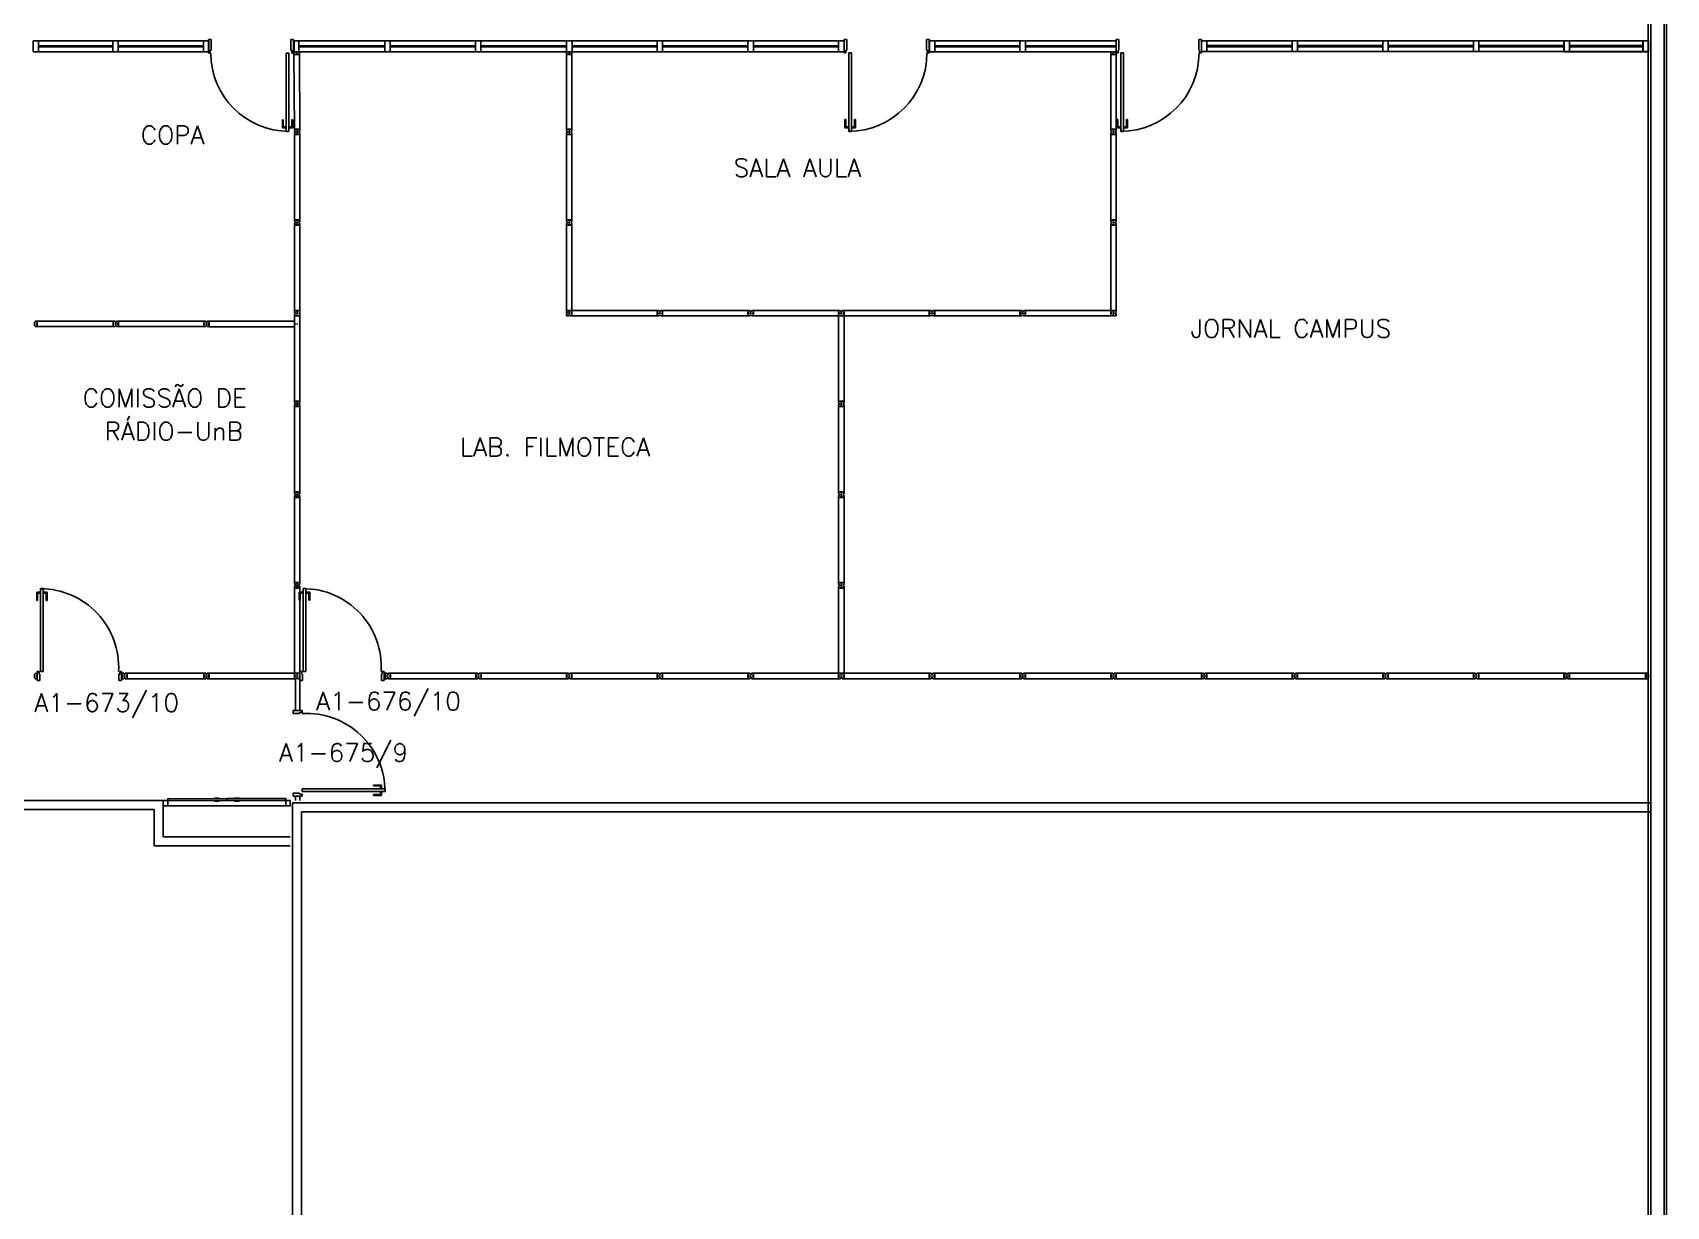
# Model space of a CAD drawing. Header units: millimetres. Extents: x 2308 to 2568, y 1142 to 1238.
# Drawn here: x 2528.62 to 2546.63, y 1158.95 to 1171.89 of the extents above; entities that cross this region are included whole.
import ezdxf

# ---------------------------------------------------------------- set-up
doc = ezdxf.new("R2010")
doc.units = ezdxf.units.MM
for name, color, linetype in [('ALV', 2, 'Continuous'), ('AR-ALV-CRT', 2, 'Continuous'), ('AR-DIV', 2, 'Continuous'), ('AR-DIV-EXI', 2, 'Continuous'), ('AR-ESQ', 7, 'Continuous'), ('AR-POR-VT1', 191, 'Continuous'), ('AR-POR-VT2', 212, 'Continuous'), ('BI-ESQ', 7, 'Continuous'), ('BI-POR-EXI', 7, 'Continuous'), ('BL-MOB-02', 122, 'Continuous'), ('BL-POR-01', 41, 'Continuous'), ('DIV', 2, 'Continuous'), ('ESQ', 1, 'Continuous'), ('TEXTO', 2, 'Continuous'), ('TEXTO-ENDEREÇO', 2, 'Continuous')]:
    doc.layers.add(name, color=color, linetype=linetype)
doc.styles.add('UNB-100', font='simplex.shx', dxfattribs={"height": 0.2})
doc.styles.add('UNB-100-1', font='simplex.shx', dxfattribs={"height": 0.2})

# ---------------------------------------------------------------- blocks, each defined once
blk = doc.blocks.new('MTINI-SLN')
for p, q in [((-0.03, 0.008), (-0.03, 0.03)), ((0.03, 0.03), (-0.03, 0.03)), ((-0.03, 0.008), (-0.02, 0.008)), ((-0.009, 0.03), (-0.027, 0.03)), ((-0.02, 0.008), (-0.02, 0)), ((-0.001, 0), (-0.02, 0)), ((-0.006, 0.02), (-0.006, 0.03)), ((-0.006, 0.023), (-0.006, 0.027)), ((-0.006, 0.02), (0.006, 0.02)), ((0.005, 0.03), (-0.005, 0.03)), ((0.005, 0), (-0.005, 0)), ((0.004, 0.02), (-0.004, 0.02)), ((0.02, 0), (-0.001, 0)), ((0, -0.005), (0, 0.005)), ((0.006, 0.02), (0.006, 0.03)), ((0.006, 0.023), (0.006, 0.027)), ((0.009, 0.03), (0.027, 0.03)), ((0.03, 0.008), (0.02, 0.008)), ((0.02, 0), (0.02, 0.008)), ((0.03, 0.008), (0.03, 0.03))]:
    blk.add_line(p, q)
blk = doc.blocks.new('P12X6-SLN')
at = {"color": 2}
for p, q in [((0, -0.12), (0, 0)), ((0, 0), (0.06, 0)), ((0.06, 0), (0.06, -0.12)), ((0.06, -0.12), (0, -0.12))]:
    blk.add_line(p, q, dxfattribs=at)
blk = doc.blocks.new('PDV1E-SLN')
at = {"layer": 'DIV'}
for p, q in [((-0.94, 0.075), (-0.91, 0.075)), ((-0.94, 0.06), (-0.94, 0.075)), ((-0.94, -0.06), (-0.94, 0.06)), ((-0.91, 0.075), (-0.91, -0.045)), ((0, 0.075), (-0.03, 0.075)), ((-0.03, 0.075), (-0.03, -0.045)), ((0, 0.06), (0, 0.075)), ((0, -0.06), (0, 0.06)), ((-0.94, -0.075), (-0.94, -0.06)), ((-0.92, -0.075), (-0.94, -0.075)), ((-0.92, -0.045), (-0.92, -0.075)), ((-0.92, -0.045), (-0.91, -0.045)), ((-0.082, -0.075), (-0.082, -0.94)), ((-0.052, -0.075), (-0.082, -0.075)), ((-0.052, -0.075), (-0.052, -0.94)), ((-0.02, -0.045), (-0.03, -0.045)), ((-0.02, -0.045), (-0.02, -0.075)), ((-0.02, -0.075), (0, -0.075)), ((0, -0.075), (0, -0.06)), ((-0.082, -0.94), (-0.052, -0.94))]:
    blk.add_line(p, q, dxfattribs=at)
at = {"layer": 'DIV', "color": 1}
for p, q in [((-0.114, -0.81), (-0.124, -0.81)), ((-0.124, -0.9), (-0.124, -0.81)), ((-0.124, -0.9), (-0.082, -0.9)), ((-0.114, -0.89), (-0.114, -0.81)), ((-0.114, -0.89), (-0.082, -0.89)), ((-0.019, -0.89), (-0.052, -0.89)), ((-0.009, -0.9), (-0.052, -0.9)), ((-0.019, -0.81), (-0.009, -0.81)), ((-0.019, -0.89), (-0.019, -0.81)), ((-0.009, -0.9), (-0.009, -0.81))]:
    blk.add_line(p, q, dxfattribs=at)
blk.add_arc((-0.049, -0.075), 0.864, 179.9757, 269.8462, dxfattribs=at)
blk = doc.blocks.new('PDV2E-SLN')
at = {"layer": 'DIV', "color": 1}
for p, q in [((0.023, 0.925), (0.063, 0.925)), ((0.023, 0.925), (0.023, 0.835)), ((0.033, 0.915), (0.063, 0.915)), ((0.033, 0.915), (0.033, 0.835)), ((0.138, 0.925), (0.097, 0.925)), ((0.128, 0.915), (0.097, 0.915)), ((0.128, 0.915), (0.128, 0.835)), ((0.138, 0.925), (0.138, 0.835)), ((0.033, 0.835), (0.023, 0.835)), ((0.128, 0.835), (0.137, 0.835))]:
    blk.add_line(p, q, dxfattribs=at)
at = {"layer": 'DIV'}
for p, q in [((0.065, 0.05), (0.065, 0.965)), ((0.095, 0.965), (0.065, 0.965)), ((0.095, 0.05), (0.095, 0.965)), ((0.049, 0.05), (0.029, 0.05)), ((0.029, 0.05), (0.029, 0.035)), ((0.029, 0.035), (0.029, -0.035)), ((0.049, 0.02), (0.049, 0.05)), ((0.049, 0.02), (0.059, 0.02)), ((0.059, -0.05), (0.059, 0.02)), ((0.065, 0.05), (0.095, 0.05)), ((0.928, -0.05), (0.928, 0.02)), ((0.938, 0.02), (0.928, 0.02)), ((0.938, 0.05), (0.958, 0.05)), ((0.938, 0.02), (0.938, 0.05)), ((0.958, 0.05), (0.958, 0.035)), ((0.958, 0.035), (0.958, -0.035)), ((0.029, -0.035), (0.029, -0.05)), ((0.029, -0.05), (0.059, -0.05)), ((0.958, -0.05), (0.928, -0.05)), ((0.958, -0.035), (0.958, -0.05))]:
    blk.add_line(p, q, dxfattribs=at)
at = {"layer": 'DIV', "color": 1}
blk.add_arc((0.063, 0.1), 0.864, 356.655, 89.8436, dxfattribs=at)
blk = doc.blocks.new('PDV1D-SLN')
at = {"layer": 'DIV'}
for p, q in [((0, 0.06), (0, 0.075)), ((0, 0.075), (0.03, 0.075)), ((0, -0.06), (0, 0.06)), ((0.03, 0.075), (0.03, -0.045)), ((0.91, 0.075), (0.91, -0.045)), ((0.94, 0.075), (0.91, 0.075)), ((0.94, 0.06), (0.94, 0.075)), ((0.94, -0.06), (0.94, 0.06)), ((0, -0.075), (0, -0.06)), ((0.02, -0.075), (0, -0.075)), ((0.02, -0.045), (0.03, -0.045)), ((0.02, -0.045), (0.02, -0.075)), ((0.052, -0.075), (0.052, -0.94)), ((0.052, -0.075), (0.082, -0.075)), ((0.082, -0.075), (0.082, -0.94)), ((0.92, -0.045), (0.91, -0.045)), ((0.92, -0.045), (0.92, -0.075)), ((0.92, -0.075), (0.94, -0.075)), ((0.94, -0.075), (0.94, -0.06)), ((0.082, -0.94), (0.052, -0.94))]:
    blk.add_line(p, q, dxfattribs=at)
at = {"layer": 'DIV', "color": 1}
for p, q in [((0.019, -0.81), (0.009, -0.81)), ((0.009, -0.9), (0.009, -0.81)), ((0.009, -0.9), (0.049, -0.9)), ((0.019, -0.89), (0.019, -0.81)), ((0.019, -0.89), (0.049, -0.89)), ((0.114, -0.89), (0.084, -0.89)), ((0.124, -0.9), (0.084, -0.9)), ((0.114, -0.81), (0.124, -0.81)), ((0.114, -0.89), (0.114, -0.81)), ((0.124, -0.9), (0.124, -0.81))]:
    blk.add_line(p, q, dxfattribs=at)
blk.add_arc((0.049, -0.075), 0.864, 270.1538, 0.0243, dxfattribs=at)
blk = doc.blocks.new('DIVMT-SLN')
for p, q in [((-0.03, 0.03), (-0.03, 0.006)), ((-0.008, 0.03), (-0.03, 0.03)), ((-0.0185, 0.006), (-0.03, 0.006)), ((-0.0185, -0.006), (-0.0185, 0.006)), ((-0.008, 0.03), (-0.008, 0.02)), ((-0.008, 0.02), (0.008, 0.02)), ((-0.0051, 0), (0.0051, 0)), ((0.0051, 0), (-0.0051, 0)), ((-0.0051, 0), (0.0051, 0)), ((0, -0.0051), (0, 0.0051)), ((0, 0.0051), (0, -0.0051)), ((0.008, 0.03), (0.008, 0.02)), ((0.008, 0.03), (0.03, 0.03)), ((0.0205, 0.006), (0.03, 0.006)), ((0.0205, -0.006), (0.0205, 0.006)), ((0.0205, 0.006), (0.0205, -0.006)), ((0.0205, 0.006), (0.03, 0.006)), ((0.97, 0.03), (0.03, 0.03)), ((0.03, 0.006), (0.03, 0.03)), ((0.03, -0.03), (0.03, 0.03)), ((0.03, -0.005), (0.03, 0.005)), ((0.97, -0.03), (0.97, 0.03)), ((0.97, 0.03), (0.97, 0.009)), ((0.97, 0.009), (0.97, 0.027)), ((0.9795, 0.006), (0.97, 0.006)), ((0.97, -0.005), (0.97, 0.005)), ((0.9795, 0.006), (0.9795, -0.006)), ((1.0051, 0), (0.9949, 0)), ((1, 0.0051), (1, -0.0051)), ((-0.0185, -0.006), (-0.03, -0.006)), ((-0.03, -0.03), (-0.03, -0.006)), ((-0.008, -0.03), (-0.03, -0.03)), ((-0.008, -0.03), (-0.008, -0.02)), ((-0.008, -0.02), (0.008, -0.02)), ((0.008, -0.03), (0.008, -0.02)), ((0.008, -0.03), (0.03, -0.03)), ((0.0205, -0.006), (0.03, -0.006)), ((0.0205, -0.006), (0.03, -0.006)), ((0.03, -0.006), (0.03, -0.03)), ((0.97, -0.03), (0.03, -0.03)), ((0.9795, -0.006), (0.97, -0.006)), ((0.97, -0.009), (0.97, -0.027))]:
    blk.add_line(p, q)
blk = doc.blocks.new('MTT-SLN')
for p, q in [((-0.008, 0.03), (-0.03, 0.03)), ((-0.03, 0.03), (-0.03, 0.006)), ((-0.0185, 0.006), (-0.03, 0.006)), ((-0.0185, -0.006), (-0.0185, 0.006)), ((-0.008, 0.03), (-0.008, 0.02)), ((-0.008, 0.02), (0.008, 0.02)), ((-0.0051, 0), (0.0051, 0)), ((0, -0.0051), (0, 0.0051)), ((0.008, 0.03), (0.03, 0.03)), ((0.008, 0.03), (0.008, 0.02)), ((0.0205, -0.006), (0.0205, 0.006)), ((0.0205, 0.006), (0.03, 0.006)), ((0.03, 0.006), (0.03, 0.03)), ((-0.03, -0.03), (-0.03, -0.006)), ((-0.0185, -0.006), (-0.03, -0.006)), ((-0.008, -0.03), (-0.03, -0.03)), ((-0.008, -0.02), (0.008, -0.02)), ((-0.008, -0.03), (-0.008, -0.02)), ((0.008, -0.03), (0.008, -0.02)), ((0.008, -0.03), (0.03, -0.03)), ((0.0205, -0.006), (0.03, -0.006)), ((0.03, -0.006), (0.03, -0.03))]:
    blk.add_line(p, q)
blk = doc.blocks.new('DIV-SLN')
for p, q in [((-0.0051, 0), (0.0051, 0)), ((0, -0.0051), (0, 0.0051)), ((0.0205, 0.006), (0.03, 0.006)), ((0.0205, -0.006), (0.0205, 0.006)), ((0.03, 0.03), (0.97, 0.03)), ((0.03, 0.03), (0.03, -0.03)), ((0.03, 0.009), (0.03, 0.027)), ((0.03, 0.005), (0.03, -0.005)), ((0.97, 0.03), (0.97, -0.03)), ((0.9795, 0.006), (0.97, 0.006)), ((0.97, 0.005), (0.97, -0.005)), ((0.9795, -0.006), (0.9795, 0.006)), ((1.0051, 0), (0.9949, 0)), ((0.9949, 0), (1.0051, 0)), ((1, -0.0051), (1, 0.0051)), ((0.0205, -0.006), (0.03, -0.006)), ((0.03, -0.03), (0.03, -0.009)), ((0.03, -0.009), (0.03, -0.027)), ((0.03, -0.03), (0.97, -0.03)), ((0.9795, -0.006), (0.97, -0.006))]:
    blk.add_line(p, q)
blk = doc.blocks.new('PDV2D-SLN')
at = {"layer": 'DIV'}
for p, q in [((0.03, 0.05), (0.06, 0.05)), ((0.03, 0.035), (0.03, 0.05)), ((0.03, -0.035), (0.03, 0.035)), ((0.06, 0.05), (0.06, -0.02)), ((0.941, 0.05), (0.941, -0.02)), ((0.971, 0.05), (0.941, 0.05)), ((0.971, 0.035), (0.971, 0.05)), ((0.971, -0.035), (0.971, 0.035)), ((0.03, -0.05), (0.03, -0.035)), ((0.05, -0.05), (0.03, -0.05)), ((0.05, -0.02), (0.06, -0.02)), ((0.05, -0.02), (0.05, -0.05)), ((0.079, -0.05), (0.109, -0.05)), ((0.079, -0.05), (0.079, -0.965)), ((0.109, -0.05), (0.109, -0.965)), ((0.951, -0.02), (0.941, -0.02)), ((0.951, -0.02), (0.951, -0.05)), ((0.951, -0.05), (0.971, -0.05)), ((0.971, -0.05), (0.971, -0.035)), ((0.109, -0.965), (0.079, -0.965))]:
    blk.add_line(p, q, dxfattribs=at)
at = {"layer": 'DIV', "color": 1}
for p, q in [((0.036, -0.925), (0.036, -0.835)), ((0.046, -0.835), (0.036, -0.835)), ((0.046, -0.915), (0.046, -0.835)), ((0.141, -0.915), (0.141, -0.835)), ((0.141, -0.835), (0.151, -0.835)), ((0.151, -0.925), (0.151, -0.835)), ((0.036, -0.925), (0.076, -0.925)), ((0.046, -0.915), (0.076, -0.915)), ((0.141, -0.915), (0.111, -0.915)), ((0.151, -0.925), (0.111, -0.925))]:
    blk.add_line(p, q, dxfattribs=at)
blk.add_arc((0.076, -0.1), 0.864, 270.1564, 3.345, dxfattribs=at)
blk = doc.blocks.new('DIV001')
at = {"layer": 'AR-ALV-CRT', "color": 2}
blk.add_line((221.945, 17.643), (221.945, 17.524), dxfattribs=at)
at = {"layer": 'AR-ESQ', "color": 2}
for p, q in [((222.005, 17.643), (221.945, 17.643)), ((221.945, 17.523), (222.005, 17.523)), ((222.005, 17.523), (222.005, 17.643)), ((222.005, 17.577), (222.945, 17.577)), ((222.945, 17.589), (222.006, 17.589)), ((222.945, 17.643), (222.945, 17.524)), ((223.005, 17.643), (222.945, 17.643)), ((222.945, 17.523), (223.005, 17.523)), ((223.005, 17.523), (223.005, 17.643)), ((223.005, 17.577), (223.945, 17.577)), ((223.945, 17.589), (223.006, 17.589)), ((223.945, 17.643), (223.945, 17.524)), ((224.005, 17.643), (223.945, 17.643)), ((223.945, 17.523), (224.005, 17.523)), ((224.005, 17.523), (224.005, 17.643)), ((224.005, 17.577), (224.945, 17.577)), ((224.945, 17.589), (224.006, 17.589)), ((224.945, 17.643), (224.945, 17.524)), ((225.005, 17.643), (224.945, 17.643)), ((224.945, 17.523), (225.005, 17.523)), ((225.005, 17.523), (225.005, 17.643)), ((225.005, 17.577), (225.945, 17.577)), ((225.945, 17.589), (225.006, 17.589)), ((225.945, 17.643), (225.945, 17.524)), ((226.005, 17.643), (225.945, 17.643)), ((225.945, 17.523), (226.005, 17.523)), ((226.005, 17.523), (226.005, 17.643)), ((226.005, 17.577), (226.815, 17.577)), ((226.815, 17.589), (226.006, 17.589))]:
    blk.add_line(p, q, dxfattribs=at)
at = {"layer": 'AR-ESQ', "color": 1}
for p, q in [((222.005, 17.523), (222.945, 17.523)), ((222.945, 17.643), (222.006, 17.643)), ((223.005, 17.523), (223.945, 17.523)), ((223.945, 17.643), (223.006, 17.643)), ((224.005, 17.523), (224.945, 17.523)), ((224.945, 17.643), (224.006, 17.643)), ((225.005, 17.523), (225.945, 17.523)), ((225.945, 17.643), (225.006, 17.643)), ((226.005, 17.523), (226.815, 17.523)), ((226.815, 17.643), (226.006, 17.643))]:
    blk.add_line(p, q, dxfattribs=at)
at = {"layer": 'AR-ESQ', "color": 2, "rotation": 1.79129e-11}
blk.add_blockref('P12X6-SLN', (226.815, 17.643), dxfattribs=at)
blk = doc.blocks.new('DIV002')
at = {"layer": 'AR-ESQ', "color": 2}
for p, q in [((218.945, 17.641), (218.945, 17.522)), ((219.005, 17.641), (218.945, 17.641)), ((218.945, 17.522), (219.945, 17.521)), ((219.005, 17.521), (219.005, 17.641)), ((219.005, 17.575), (219.945, 17.575)), ((219.945, 17.587), (219.006, 17.587)), ((219.945, 17.641), (219.945, 17.522)), ((220.005, 17.641), (219.945, 17.641)), ((219.945, 17.521), (220.005, 17.521)), ((220.005, 17.521), (220.005, 17.641)), ((220.005, 17.575), (221.005, 17.575)), ((221.005, 17.587), (220.006, 17.587))]:
    blk.add_line(p, q, dxfattribs=at)
at = {"layer": 'AR-ESQ', "color": 1}
for p, q in [((219.945, 17.641), (219.006, 17.641)), ((220.005, 17.521), (221.005, 17.521)), ((221.005, 17.641), (220.006, 17.641))]:
    blk.add_line(p, q, dxfattribs=at)
blk = doc.blocks.new('DIV003')
at = {"layer": 'AR-ESQ', "color": 2}
for p, q in [((211.935, 17.642), (211.995, 17.642)), ((211.995, 17.522), (211.935, 17.522)), ((211.942, 17.522), (211.942, 17.642)), ((211.942, 17.642), (212.002, 17.642)), ((212.002, 17.522), (211.942, 17.522)), ((211.995, 17.642), (211.995, 17.523)), ((212.002, 17.588), (212.941, 17.588)), ((212.942, 17.576), (212.002, 17.576)), ((212.941, 17.522), (212.941, 17.642)), ((212.941, 17.642), (213.001, 17.642)), ((213.001, 17.522), (212.941, 17.522)), ((213.001, 17.642), (213.001, 17.523)), ((213.001, 17.588), (213.94, 17.588)), ((213.941, 17.576), (213.001, 17.576)), ((213.941, 17.522), (213.941, 17.642)), ((213.941, 17.642), (214.001, 17.642)), ((214.001, 17.522), (213.941, 17.522)), ((214.001, 17.642), (214.001, 17.523)), ((214.001, 17.588), (214.946, 17.588)), ((214.946, 17.576), (214.001, 17.576)), ((214.946, 17.522), (214.946, 17.642)), ((214.946, 17.642), (215.006, 17.642)), ((215.006, 17.521), (215.006, 17.641)), ((215.006, 17.588), (215.945, 17.588)), ((215.946, 17.576), (215.006, 17.576)), ((215.945, 17.641), (215.945, 17.522)), ((216.005, 17.641), (215.945, 17.641)), ((215.945, 17.521), (216.005, 17.521)), ((216.005, 17.521), (216.005, 17.641)), ((216.005, 17.575), (216.945, 17.575)), ((216.945, 17.587), (216.006, 17.587)), ((216.945, 17.641), (216.945, 17.522)), ((217.005, 17.641), (216.945, 17.641)), ((216.945, 17.521), (217.005, 17.521)), ((217.005, 17.521), (217.005, 17.641)), ((217.005, 17.575), (217.945, 17.575)), ((217.945, 17.587), (217.006, 17.587)), ((217.945, 17.641), (217.945, 17.522)), ((218.005, 17.641), (217.945, 17.641)), ((217.945, 17.521), (218.005, 17.521)), ((217.945, 17.521), (218.005, 17.521))]:
    blk.add_line(p, q, dxfattribs=at)
at = {"layer": 'AR-ESQ', "color": 1}
for p, q in [((212.002, 17.642), (212.941, 17.642)), ((212.942, 17.522), (212.002, 17.522)), ((213.001, 17.642), (213.94, 17.642)), ((213.941, 17.522), (213.001, 17.522)), ((214.001, 17.642), (215.005, 17.642)), ((215.005, 17.522), (214.001, 17.522)), ((215.006, 17.642), (215.945, 17.642)), ((215.946, 17.522), (215.006, 17.522)), ((216.005, 17.521), (216.945, 17.521)), ((216.945, 17.641), (216.006, 17.641)), ((217.005, 17.521), (217.945, 17.521)), ((217.945, 17.641), (217.006, 17.641))]:
    blk.add_line(p, q, dxfattribs=at)
blk = doc.blocks.new('DIV005')
at = {"layer": 'AR-ESQ', "color": 2}
for p, q in [((209.123, 17.642), (209.063, 17.642)), ((209.063, 17.522), (209.123, 17.522)), ((209.123, 17.522), (209.123, 17.642)), ((209.123, 17.588), (209.94, 17.588)), ((209.941, 17.576), (209.123, 17.576)), ((209.941, 17.522), (209.941, 17.642)), ((209.941, 17.642), (210.001, 17.642)), ((210.001, 17.522), (209.941, 17.522)), ((210.001, 17.642), (210.001, 17.523)), ((210.001, 17.588), (210.94, 17.588)), ((210.941, 17.576), (210.001, 17.576)), ((210.941, 17.522), (210.941, 17.642)), ((210.941, 17.642), (211.001, 17.642)), ((211.001, 17.522), (210.941, 17.522)), ((211.001, 17.642), (211.001, 17.523))]:
    blk.add_line(p, q, dxfattribs=at)
at = {"layer": 'AR-ESQ', "color": 1}
for p, q in [((209.123, 17.642), (209.94, 17.642)), ((209.941, 17.522), (209.123, 17.522)), ((210.001, 17.642), (210.94, 17.642)), ((210.941, 17.522), (210.001, 17.522))]:
    blk.add_line(p, q, dxfattribs=at)
blk = doc.blocks.new('p-ar01-fechado')
at = {"layer": 'AR-POR-VT1', "color": 1}
for points in [[(0.541, -0.159), (0.54, -0.165)], [(0.589, -0.182), (0.54, -0.165)], [(0.548, -0.139), (0.55, -0.134)], [(0.599, -0.151), (0.55, -0.134)], [(0.591, -0.177), (0.589, -0.182)], [(0.598, -0.157), (0.599, -0.151)], [(0.75, -0.233), (0.748, -0.238)], [(0.748, -0.238), (0.797, -0.255)], [(0.757, -0.213), (0.758, -0.208)], [(0.758, -0.208), (0.808, -0.225)], [(0.799, -0.25), (0.797, -0.255)], [(0.806, -0.23), (0.808, -0.225)]]:
    blk.add_lwpolyline(points, dxfattribs=at)
at = {"layer": 'BL-MOB-02', "color": 2}
for points in [[(0.01, 0.028), (0.057, 0.012), (0.037, -0.045), (-0.01, -0.028)], [(1.283, -0.421), (1.33, -0.438), (1.31, -0.494), (1.263, -0.477)]]:
    blk.add_lwpolyline(points, close=True, dxfattribs=at)
for points in [[(0.677, -0.185), (0.064, 0.031), (0.057, 0.012), (0.67, -0.205), (0.677, -0.185)], [(0.677, -0.185), (1.29, -0.401), (1.283, -0.421), (0.67, -0.205), (0.677, -0.185)]]:
    blk.add_lwpolyline(points, dxfattribs=at)
at = {"layer": 'BL-POR-01', "color": 2}
blk.add_line((1.263, -0.477), (0.037, -0.045), dxfattribs=at)

msp = doc.modelspace()

# ---------------------------------------------------------------- linework, layer by layer
at = {"layer": 'ALV'}
for p, q in [((2546.429, 1156.005), (2546.429, 1174.162)), ((2546.629, 1156.005), (2546.629, 1174.25))]:
    msp.add_line(p, q, dxfattribs=at)
at = {"layer": 'AR-ALV-CRT'}
msp.add_line((2528.62, 1171.797), (2528.62, 1171.677), dxfattribs=at)
msp.add_lwpolyline([(2546.456, 1156.03), (2546.606, 1156.03), (2546.606, 1174.239), (2546.456, 1174.239)], close=True, dxfattribs=at)
for points in [[(2531.481, 1156.005), (2531.481, 1163.395), (2546.456, 1163.395), (2546.456, 1163.395)], [(2546.456, 1163.295), (2531.581, 1163.295), (2531.581, 1156.005)]]:
    msp.add_lwpolyline(points, dxfattribs=at)
at = {"layer": 'AR-DIV'}
msp.add_line((2530.056, 1163.02), (2531.456, 1163.02), dxfattribs=at)
msp.add_lwpolyline([(2530.056, 1163.02), (2530.056, 1163.42), (2524.673, 1163.42), (2524.673, 1163.32), (2529.956, 1163.32), (2529.956, 1162.92), (2531.456, 1162.92)], dxfattribs=at)
at = {"layer": 'AR-DIV-EXI'}
for p, q in [((2531.497, 1171.645), (2531.502, 1170.823)), ((2531.557, 1171.645), (2531.497, 1171.645)), ((2531.497, 1171.645), (2531.518, 1171.645)), ((2531.557, 1171.645), (2531.497, 1171.645)), ((2531.518, 1171.645), (2531.5, 1171.645)), ((2531.521, 1171.655), (2531.533, 1171.655)), ((2531.521, 1171.655), (2531.521, 1171.645)), ((2531.521, 1171.655), (2531.533, 1171.655)), ((2531.522, 1171.675), (2531.532, 1171.675)), ((2531.522, 1171.675), (2531.532, 1171.675)), ((2531.532, 1171.645), (2531.522, 1171.645)), ((2531.532, 1171.645), (2531.522, 1171.645)), ((2531.527, 1171.681), (2531.527, 1171.67)), ((2531.533, 1171.655), (2531.533, 1171.645)), ((2531.536, 1171.645), (2531.554, 1171.645)), ((2531.557, 1171.645), (2531.562, 1170.823)), ((2534.501, 1171.647), (2534.502, 1170.823)), ((2534.501, 1171.646), (2534.522, 1171.646)), ((2534.561, 1171.646), (2534.501, 1171.646)), ((2534.522, 1171.646), (2534.504, 1171.646)), ((2534.525, 1171.655), (2534.525, 1171.646)), ((2534.525, 1171.655), (2534.537, 1171.655)), ((2534.536, 1171.646), (2534.526, 1171.646)), ((2534.537, 1171.655), (2534.537, 1171.646)), ((2534.54, 1171.646), (2534.558, 1171.646)), ((2534.561, 1171.647), (2534.562, 1170.823)), ((2540.502, 1171.645), (2540.523, 1171.645)), ((2540.562, 1171.645), (2540.502, 1171.645)), ((2540.502, 1171.645), (2540.502, 1170.823)), ((2540.523, 1171.645), (2540.505, 1171.645)), ((2540.526, 1171.654), (2540.526, 1171.645)), ((2540.526, 1171.654), (2540.538, 1171.654)), ((2540.527, 1171.675), (2540.538, 1171.675)), ((2540.537, 1171.645), (2540.527, 1171.645)), ((2540.532, 1171.68), (2540.532, 1171.669)), ((2540.538, 1171.654), (2540.538, 1171.645)), ((2540.541, 1171.645), (2540.559, 1171.645)), ((2540.562, 1171.645), (2540.562, 1170.823)), ((2531.526, 1170.823), (2531.502, 1170.823)), ((2531.502, 1170.801), (2531.502, 1170.823)), ((2531.562, 1170.823), (2531.502, 1170.823)), ((2531.562, 1170.823), (2531.502, 1170.823)), ((2531.502, 1170.801), (2531.512, 1170.801)), ((2531.502, 1170.785), (2531.512, 1170.785)), ((2531.502, 1170.785), (2531.502, 1170.763)), ((2531.502, 1170.763), (2531.526, 1170.763)), ((2531.512, 1170.785), (2531.512, 1170.801)), ((2531.526, 1170.813), (2531.526, 1170.823)), ((2531.526, 1170.813), (2531.526, 1170.823)), ((2531.538, 1170.813), (2531.526, 1170.813)), ((2531.526, 1170.813), (2531.538, 1170.813)), ((2531.538, 1170.813), (2531.526, 1170.813)), ((2531.526, 1170.813), (2531.538, 1170.813)), ((2531.526, 1170.774), (2531.526, 1170.763)), ((2531.538, 1170.774), (2531.526, 1170.774)), ((2531.538, 1170.774), (2531.526, 1170.774)), ((2531.537, 1170.823), (2531.527, 1170.823)), ((2531.537, 1170.823), (2531.527, 1170.823)), ((2531.538, 1170.793), (2531.527, 1170.793)), ((2531.527, 1170.793), (2531.538, 1170.793)), ((2531.538, 1170.793), (2531.527, 1170.793)), ((2531.527, 1170.793), (2531.538, 1170.793)), ((2531.532, 1170.788), (2531.532, 1170.798)), ((2531.532, 1170.798), (2531.532, 1170.788)), ((2531.532, 1170.788), (2531.532, 1170.798)), ((2531.538, 1170.823), (2531.562, 1170.823)), ((2531.538, 1170.813), (2531.538, 1170.823)), ((2531.538, 1170.813), (2531.538, 1170.823)), ((2531.538, 1170.774), (2531.538, 1170.763)), ((2531.562, 1170.763), (2531.538, 1170.763)), ((2531.562, 1170.801), (2531.552, 1170.801)), ((2531.552, 1170.785), (2531.552, 1170.801)), ((2531.562, 1170.785), (2531.552, 1170.785)), ((2531.562, 1170.801), (2531.562, 1170.823)), ((2531.562, 1170.785), (2531.562, 1170.763)), ((2534.526, 1170.823), (2534.502, 1170.823)), ((2534.502, 1170.801), (2534.502, 1170.823)), ((2534.562, 1170.823), (2534.502, 1170.823)), ((2534.502, 1170.801), (2534.512, 1170.801)), ((2534.502, 1170.785), (2534.512, 1170.785)), ((2534.502, 1170.785), (2534.502, 1170.763)), ((2534.502, 1170.763), (2534.526, 1170.763)), ((2534.512, 1170.785), (2534.512, 1170.801)), ((2534.526, 1170.813), (2534.526, 1170.823)), ((2534.526, 1170.813), (2534.526, 1170.823)), ((2534.538, 1170.813), (2534.526, 1170.813)), ((2534.526, 1170.813), (2534.538, 1170.813)), ((2534.526, 1170.774), (2534.526, 1170.763)), ((2534.538, 1170.774), (2534.526, 1170.774)), ((2534.537, 1170.823), (2534.527, 1170.823)), ((2534.538, 1170.793), (2534.527, 1170.793)), ((2534.527, 1170.793), (2534.538, 1170.793)), ((2534.532, 1170.788), (2534.532, 1170.798)), ((2534.532, 1170.798), (2534.532, 1170.788)), ((2534.532, 1170.788), (2534.532, 1170.798)), ((2534.538, 1170.823), (2534.562, 1170.823)), ((2534.538, 1170.813), (2534.538, 1170.823)), ((2534.538, 1170.813), (2534.538, 1170.823)), ((2534.538, 1170.774), (2534.538, 1170.763)), ((2534.562, 1170.763), (2534.538, 1170.763)), ((2534.562, 1170.801), (2534.552, 1170.801)), ((2534.552, 1170.785), (2534.552, 1170.801)), ((2534.562, 1170.785), (2534.552, 1170.785)), ((2534.562, 1170.801), (2534.562, 1170.823)), ((2534.562, 1170.785), (2534.562, 1170.763)), ((2540.526, 1170.823), (2540.502, 1170.823)), ((2540.502, 1170.801), (2540.502, 1170.823)), ((2540.562, 1170.823), (2540.502, 1170.823)), ((2540.502, 1170.801), (2540.512, 1170.801)), ((2540.502, 1170.785), (2540.512, 1170.785)), ((2540.502, 1170.785), (2540.502, 1170.763)), ((2540.502, 1170.763), (2540.526, 1170.763)), ((2540.512, 1170.785), (2540.512, 1170.801)), ((2540.526, 1170.813), (2540.526, 1170.823)), ((2540.526, 1170.813), (2540.526, 1170.823)), ((2540.538, 1170.813), (2540.526, 1170.813)), ((2540.526, 1170.813), (2540.538, 1170.813)), ((2540.526, 1170.774), (2540.526, 1170.763)), ((2540.538, 1170.774), (2540.526, 1170.774)), ((2540.537, 1170.823), (2540.527, 1170.823)), ((2540.538, 1170.793), (2540.527, 1170.793)), ((2540.527, 1170.793), (2540.538, 1170.793)), ((2540.532, 1170.788), (2540.532, 1170.798)), ((2540.532, 1170.798), (2540.532, 1170.788)), ((2540.532, 1170.788), (2540.532, 1170.798)), ((2540.538, 1170.823), (2540.562, 1170.823)), ((2540.538, 1170.813), (2540.538, 1170.823)), ((2540.538, 1170.813), (2540.538, 1170.823)), ((2540.538, 1170.774), (2540.538, 1170.763)), ((2540.562, 1170.763), (2540.538, 1170.763)), ((2540.562, 1170.801), (2540.552, 1170.801)), ((2540.552, 1170.785), (2540.552, 1170.801)), ((2540.562, 1170.785), (2540.552, 1170.785)), ((2540.562, 1170.801), (2540.562, 1170.823)), ((2540.562, 1170.785), (2540.562, 1170.763)), ((2528.637, 1168.67), (2528.637, 1168.68)), ((2528.656, 1168.705), (2529.502, 1168.705)), ((2528.658, 1168.681), (2528.667, 1168.681)), ((2528.658, 1168.669), (2528.658, 1168.681)), ((2528.667, 1168.705), (2528.667, 1168.645)), ((2528.667, 1168.684), (2528.667, 1168.702)), ((2528.667, 1168.68), (2528.667, 1168.67)), ((2529.502, 1168.705), (2529.502, 1168.645)), ((2529.524, 1168.705), (2529.502, 1168.705)), ((2529.502, 1168.681), (2529.502, 1168.705)), ((2529.512, 1168.681), (2529.502, 1168.681)), ((2529.512, 1168.681), (2529.502, 1168.681)), ((2529.502, 1168.68), (2529.502, 1168.67)), ((2529.512, 1168.669), (2529.512, 1168.681)), ((2529.512, 1168.681), (2529.512, 1168.669)), ((2529.524, 1168.705), (2529.524, 1168.695)), ((2529.54, 1168.695), (2529.524, 1168.695)), ((2529.532, 1168.67), (2529.532, 1168.68)), ((2529.532, 1168.68), (2529.532, 1168.67)), ((2529.54, 1168.705), (2529.562, 1168.705)), ((2529.54, 1168.705), (2529.54, 1168.695)), ((2529.551, 1168.681), (2529.551, 1168.669)), ((2529.551, 1168.681), (2529.562, 1168.681)), ((2529.562, 1168.705), (2529.562, 1168.681)), ((2531.524, 1168.823), (2531.502, 1168.823)), ((2531.502, 1168.823), (2531.502, 1168.799)), ((2531.514, 1168.799), (2531.502, 1168.799)), ((2531.502, 1168.763), (2531.502, 1168.787)), ((2531.514, 1168.787), (2531.502, 1168.787)), ((2531.524, 1168.763), (2531.502, 1168.763)), ((2531.514, 1168.787), (2531.514, 1168.799)), ((2531.524, 1168.823), (2531.524, 1168.813)), ((2531.524, 1168.813), (2531.54, 1168.813)), ((2531.524, 1168.813), (2531.54, 1168.813)), ((2531.524, 1168.773), (2531.54, 1168.773)), ((2531.524, 1168.763), (2531.524, 1168.773)), ((2531.524, 1168.773), (2531.54, 1168.773)), ((2531.527, 1168.793), (2531.538, 1168.793)), ((2531.538, 1168.793), (2531.527, 1168.793)), ((2531.527, 1168.793), (2531.538, 1168.793)), ((2531.527, 1168.793), (2531.538, 1168.793)), ((2531.538, 1168.793), (2531.527, 1168.793)), ((2531.527, 1168.793), (2531.538, 1168.793)), ((2531.532, 1168.798), (2531.532, 1168.788)), ((2531.532, 1168.788), (2531.532, 1168.798)), ((2531.54, 1168.823), (2531.562, 1168.823)), ((2531.54, 1168.823), (2531.54, 1168.813)), ((2531.54, 1168.763), (2531.54, 1168.773)), ((2531.54, 1168.763), (2531.562, 1168.763)), ((2531.553, 1168.799), (2531.562, 1168.799)), ((2531.553, 1168.799), (2531.553, 1168.787)), ((2531.553, 1168.787), (2531.553, 1168.799)), ((2531.553, 1168.799), (2531.562, 1168.799)), ((2531.553, 1168.787), (2531.562, 1168.787)), ((2531.553, 1168.787), (2531.562, 1168.787)), ((2531.562, 1168.763), (2531.562, 1168.823)), ((2531.562, 1168.799), (2531.562, 1168.823)), ((2531.562, 1168.788), (2531.562, 1168.798)), ((2531.562, 1168.787), (2531.562, 1168.763)), ((2528.632, 1168.675), (2528.642, 1168.675)), ((2528.656, 1168.645), (2529.502, 1168.645)), ((2528.658, 1168.669), (2528.667, 1168.669)), ((2528.667, 1168.645), (2528.667, 1168.666)), ((2528.667, 1168.666), (2528.667, 1168.648)), ((2529.512, 1168.669), (2529.502, 1168.669)), ((2529.512, 1168.669), (2529.502, 1168.669)), ((2529.502, 1168.669), (2529.502, 1168.645)), ((2529.524, 1168.645), (2529.502, 1168.645)), ((2529.54, 1168.655), (2529.524, 1168.655)), ((2529.524, 1168.645), (2529.524, 1168.655)), ((2529.538, 1168.675), (2529.527, 1168.675)), ((2529.527, 1168.675), (2529.538, 1168.675)), ((2529.538, 1168.675), (2529.527, 1168.675)), ((2529.54, 1168.645), (2529.54, 1168.655)), ((2529.54, 1168.645), (2529.562, 1168.645)), ((2529.551, 1168.669), (2529.562, 1168.669)), ((2529.562, 1168.645), (2529.562, 1168.669)), ((2529.624, 1164.793), (2529.634, 1164.793)), ((2529.634, 1164.793), (2529.624, 1164.793)), ((2529.629, 1164.798), (2529.629, 1164.788)), ((2530.502, 1164.823), (2529.648, 1164.823)), ((2530.502, 1164.763), (2529.648, 1164.763)), ((2529.649, 1164.799), (2529.659, 1164.799)), ((2529.649, 1164.799), (2529.649, 1164.787)), ((2529.649, 1164.787), (2529.659, 1164.787)), ((2529.659, 1164.763), (2529.659, 1164.823)), ((2529.659, 1164.788), (2529.659, 1164.798)), ((2530.502, 1164.823), (2530.502, 1164.802)), ((2530.502, 1164.763), (2530.502, 1164.823)), ((2530.502, 1164.802), (2530.502, 1164.82)), ((2530.512, 1164.799), (2530.502, 1164.799)), ((2530.502, 1164.788), (2530.502, 1164.798)), ((2530.512, 1164.787), (2530.502, 1164.787)), ((2530.502, 1164.784), (2530.502, 1164.766)), ((2530.512, 1164.799), (2530.512, 1164.787)), ((2530.538, 1164.793), (2530.527, 1164.793)), ((2530.532, 1164.798), (2530.532, 1164.788)), ((2531.512, 1164.763), (2531.512, 1164.412)), ((2531.562, 1164.763), (2531.562, 1164.412)), ((2545.502, 1164.823), (2545.502, 1164.799)), ((2545.524, 1164.823), (2545.502, 1164.823)), ((2545.514, 1164.799), (2545.502, 1164.799)), ((2545.514, 1164.787), (2545.502, 1164.787)), ((2545.502, 1164.763), (2545.502, 1164.787)), ((2545.524, 1164.763), (2545.502, 1164.763)), ((2545.514, 1164.787), (2545.514, 1164.799)), ((2545.524, 1164.823), (2545.524, 1164.813)), ((2545.524, 1164.813), (2545.54, 1164.813)), ((2545.524, 1164.763), (2545.524, 1164.773)), ((2545.524, 1164.773), (2545.54, 1164.773)), ((2545.527, 1164.793), (2545.538, 1164.793)), ((2545.538, 1164.793), (2545.527, 1164.793)), ((2545.527, 1164.793), (2545.538, 1164.793)), ((2545.532, 1164.788), (2545.532, 1164.798)), ((2545.532, 1164.798), (2545.532, 1164.788)), ((2545.54, 1164.823), (2545.54, 1164.813)), ((2545.54, 1164.823), (2545.562, 1164.823)), ((2545.54, 1164.763), (2545.54, 1164.773)), ((2545.54, 1164.763), (2545.562, 1164.763)), ((2545.553, 1164.799), (2545.562, 1164.799)), ((2545.553, 1164.787), (2545.553, 1164.799)), ((2545.553, 1164.799), (2545.553, 1164.787)), ((2545.553, 1164.799), (2545.562, 1164.799)), ((2545.553, 1164.787), (2545.562, 1164.787)), ((2545.553, 1164.787), (2545.562, 1164.787)), ((2546.402, 1164.823), (2545.562, 1164.823)), ((2545.562, 1164.799), (2545.562, 1164.823)), ((2545.562, 1164.763), (2545.562, 1164.823)), ((2545.562, 1164.788), (2545.562, 1164.798)), ((2545.562, 1164.787), (2545.562, 1164.763)), ((2546.402, 1164.763), (2545.562, 1164.763)), ((2546.402, 1164.763), (2546.402, 1164.823)), ((2546.402, 1164.823), (2546.402, 1164.802)), ((2546.402, 1164.802), (2546.402, 1164.82)), ((2546.412, 1164.799), (2546.402, 1164.799)), ((2546.402, 1164.788), (2546.402, 1164.798)), ((2546.412, 1164.787), (2546.402, 1164.787)), ((2546.402, 1164.784), (2546.402, 1164.766)), ((2546.412, 1164.799), (2546.412, 1164.787)), ((2546.438, 1164.793), (2546.427, 1164.793)), ((2546.432, 1164.798), (2546.432, 1164.788)), ((2531.512, 1164.412), (2531.562, 1164.412)), ((2531.512, 1164.412), (2531.562, 1164.412)), ((2531.512, 1163.47), (2531.512, 1163.42)), ((2531.562, 1163.47), (2531.562, 1163.42))]:
    msp.add_line(p, q, dxfattribs=at)
at = {"layer": 'AR-POR-VT2'}
msp.add_line((2531.512, 1163.47), (2531.562, 1163.47), dxfattribs=at)
msp.add_line((2531.512, 1163.47), (2531.562, 1163.47), dxfattribs=at)
at = {"layer": 'DIV'}
for p, q in [((2545.522, 1164.823), (2545.5, 1164.823)), ((2545.5, 1164.823), (2545.5, 1164.799)), ((2545.511, 1164.799), (2545.5, 1164.799)), ((2545.5, 1164.763), (2545.5, 1164.787)), ((2545.511, 1164.787), (2545.5, 1164.787)), ((2545.522, 1164.763), (2545.5, 1164.763)), ((2545.511, 1164.787), (2545.511, 1164.799)), ((2545.522, 1164.823), (2545.522, 1164.813)), ((2545.522, 1164.813), (2545.538, 1164.813)), ((2545.522, 1164.773), (2545.538, 1164.773)), ((2545.522, 1164.763), (2545.522, 1164.773)), ((2545.525, 1164.793), (2545.535, 1164.793)), ((2545.535, 1164.793), (2545.525, 1164.793)), ((2545.525, 1164.793), (2545.535, 1164.793)), ((2545.53, 1164.798), (2545.53, 1164.788)), ((2545.53, 1164.788), (2545.53, 1164.798)), ((2545.538, 1164.823), (2545.56, 1164.823)), ((2545.538, 1164.823), (2545.538, 1164.813)), ((2545.538, 1164.763), (2545.538, 1164.773)), ((2545.538, 1164.763), (2545.56, 1164.763)), ((2545.55, 1164.799), (2545.56, 1164.799)), ((2545.55, 1164.799), (2545.55, 1164.787)), ((2545.55, 1164.787), (2545.55, 1164.799)), ((2545.55, 1164.799), (2545.56, 1164.799)), ((2545.55, 1164.787), (2545.56, 1164.787)), ((2545.55, 1164.787), (2545.56, 1164.787)), ((2545.56, 1164.763), (2545.56, 1164.823)), ((2545.56, 1164.799), (2545.56, 1164.823)), ((2546.4, 1164.823), (2545.56, 1164.823)), ((2545.56, 1164.788), (2545.56, 1164.798)), ((2545.56, 1164.787), (2545.56, 1164.763)), ((2546.4, 1164.763), (2545.56, 1164.763)), ((2546.4, 1164.823), (2546.4, 1164.802)), ((2546.4, 1164.763), (2546.4, 1164.823)), ((2546.4, 1164.802), (2546.4, 1164.82)), ((2546.409, 1164.799), (2546.4, 1164.799)), ((2546.4, 1164.788), (2546.4, 1164.798)), ((2546.409, 1164.787), (2546.4, 1164.787)), ((2546.4, 1164.784), (2546.4, 1164.766)), ((2546.409, 1164.799), (2546.409, 1164.787)), ((2546.435, 1164.793), (2546.425, 1164.793)), ((2546.43, 1164.798), (2546.43, 1164.788))]:
    msp.add_line(p, q, dxfattribs=at)
at = {"layer": 'ESQ'}
for p, q in [((2545.56, 1171.796), (2545.5, 1171.796)), ((2545.5, 1171.796), (2545.5, 1171.677)), ((2545.56, 1171.676), (2545.56, 1171.796)), ((2546.37, 1171.795), (2545.561, 1171.796)), ((2546.37, 1171.741), (2545.561, 1171.742)), ((2545.5, 1171.676), (2545.56, 1171.676)), ((2545.56, 1171.73), (2546.37, 1171.729)), ((2545.56, 1171.676), (2546.37, 1171.675))]:
    msp.add_line(p, q, dxfattribs=at)

# ---------------------------------------------------------------- block references
at = {"rotation": 19.43393782743845}
msp.add_blockref('p-ar01-fechado', (2530.056, 1163.39), dxfattribs=at)
at = {"layer": 'AR-DIV-EXI'}
for name, p, rotation in [('MTINI-SLN', (2531.527, 1171.677), 180.0000258043724), ('MTINI-SLN', (2531.527, 1171.677), 180.0000258043724), ('MTINI-SLN', (2534.531, 1171.677), 180.0000258043724), ('MTINI-SLN', (2540.532, 1171.676), 180.0000258043724), ('DIVMT-SLN', (2531.532, 1169.793), 90.00002580436919), ('DIVMT-SLN', (2531.532, 1169.793), 90.00002580437565), ('DIVMT-SLN', (2534.532, 1169.793), 90.00002580437565), ('DIVMT-SLN', (2540.532, 1169.793), 90.00002580437565), ('DIVMT-SLN', (2534.532, 1168.793), 90.00002580437565), ('DIVMT-SLN', (2540.532, 1168.793), 90.00002580437565), ('MTINI-SLN', (2528.637, 1168.675), 270.0000258043692), ('DIVMT-SLN', (2530.532, 1168.675), 180.0000258043724), ('DIV-SLN', (2531.532, 1168.674), 180.0000258043724), ('DIV-SLN', (2531.532, 1168.674), 180.0000258043724), ('DIVMT-SLN', (2531.532, 1167.793), 90.00002580436919), ('DIVMT-SLN', (2531.532, 1167.793), 90.00002580437565), ('DIVMT-SLN', (2534.532, 1168.793), 2.580437568523411e-05), ('DIVMT-SLN', (2535.532, 1168.793), 2.580437568523411e-05), ('DIVMT-SLN', (2536.532, 1168.793), 2.580437568523411e-05), ('DIVMT-SLN', (2537.532, 1168.793), 2.580437568523411e-05), ('DIVMT-SLN', (2537.532, 1167.793), 90.00002580437565), ('DIVMT-SLN', (2538.532, 1168.793), 2.580437568523411e-05), ('DIVMT-SLN', (2539.532, 1168.793), 2.580437568523411e-05), ('DIVMT-SLN', (2531.532, 1166.793), 90.00002580436919), ('DIVMT-SLN', (2531.532, 1166.793), 90.00002580437565), ('DIVMT-SLN', (2537.532, 1166.793), 90.00002580437565), ('DIVMT-SLN', (2531.532, 1165.793), 90.00002580436919), ('DIVMT-SLN', (2531.532, 1165.793), 90.00002580437565), ('DIVMT-SLN', (2537.532, 1165.793), 90.00002580437565), ('DIV-SLN', (2531.532, 1164.793), 90.00002580436919), ('DIV-SLN', (2531.532, 1164.793), 90.00002580437565), ('DIV-SLN', (2537.532, 1164.793), 90.00002580437565), ('MTINI-SLN', (2528.637, 1164.792), 270.0000258043692), ('MTT-SLN', (2529.629, 1164.793), 2.580437242834613e-05), ('DIVMT-SLN', (2530.532, 1164.793), 2.580437242834613e-05), ('DIVMT-SLN', (2530.532, 1164.793), 2.580437568523411e-05), ('MTT-SLN', (2531.532, 1164.793), 2.580437242834613e-05), ('MTT-SLN', (2531.532, 1164.793), 2.580437568523411e-05), ('DIVMT-SLN', (2532.532, 1164.793), 2.580437568523411e-05), ('DIVMT-SLN', (2533.532, 1164.793), 2.580437568523411e-05), ('MTT-SLN', (2534.532, 1164.793), 2.580437568523411e-05), ('DIVMT-SLN', (2534.532, 1164.793), 2.580437568523411e-05), ('DIVMT-SLN', (2535.532, 1164.793), 2.580437568523411e-05), ('DIVMT-SLN', (2536.532, 1164.793), 2.580437568523411e-05), ('DIVMT-SLN', (2537.532, 1164.793), 2.580437568523411e-05), ('DIVMT-SLN', (2538.532, 1164.793), 2.580437568523411e-05), ('DIVMT-SLN', (2539.532, 1164.793), 2.580437568523411e-05), ('DIVMT-SLN', (2540.532, 1164.793), 2.580437568523411e-05), ('DIVMT-SLN', (2541.532, 1164.793), 2.580437568523411e-05), ('DIVMT-SLN', (2542.532, 1164.793), 2.580437568523411e-05), ('DIVMT-SLN', (2543.532, 1164.793), 2.580437568523411e-05), ('DIVMT-SLN', (2544.532, 1164.793), 2.580437568523411e-05), ('MTINI-SLN', (2546.432, 1164.793), 90.00002580437565)]:
    msp.add_blockref(name, p, dxfattribs=dict(at, rotation=rotation))
at = {"layer": 'AR-DIV-EXI', "xscale": -1}
for rotation in [90.00002580436919, 90.00002580437567]:
    msp.add_blockref('DIVMT-SLN', (2531.532, 1169.793), dxfattribs=dict(at, rotation=rotation))
at = {"layer": 'BI-ESQ', "rotation": 2.58043561439062e-05}
for name in ['DIV003', 'DIV002', 'DIV001']:
    msp.add_blockref(name, (2319.557, 1154.155), dxfattribs=at)
at = {"layer": 'BI-POR-EXI'}
for name, p, rotation in [('DIV005', (2319.557, 1154.155), 2.58043561439062e-05), ('PDV1E-SLN', (2531.493, 1171.737), 2.580437242834613e-05), ('PDV1D-SLN', (2537.563, 1171.738), 2.580437568523411e-05), ('PDV1D-SLN', (2540.563, 1171.738), 2.580437568523411e-05), ('PDV2E-SLN', (2528.637, 1164.792), 2.580437242834613e-05), ('PDV2E-SLN', (2531.533, 1164.793), 2.580437568523411e-05), ('PDV2D-SLN', (2531.537, 1163.44), 90.00002586135169)]:
    msp.add_blockref(name, p, dxfattribs=dict(at, rotation=rotation))
at = {"layer": 'DIV', "rotation": 90}
msp.add_blockref('MTINI-SLN', (2546.43, 1164.793), dxfattribs=at)
at = {"layer": 'ESQ'}
msp.add_blockref('P12X6-SLN', (2546.37, 1171.795), dxfattribs=at)

# ---------------------------------------------------------------- texts
at = {"layer": 'TEXTO', "linetype": 'Continuous', "style": 'UNB-100'}
for s, p in [('COPA', (2529.808, 1170.659)), ('SALA AULA', (2536.346, 1170.297)), ('JORNAL CAMPUS', (2541.384, 1168.525)), ('COMISSÃO DE', (2529.168, 1167.758)), ('RÁDIO-UnB', (2529.409, 1167.392)), ('LAB. FILMOTECA', (2533.327, 1167.218))]:
    msp.add_text(s, height=0.2, dxfattribs=at).set_placement(p)
at = {"layer": 'TEXTO-ENDEREÇO', "style": 'UNB-100-1'}
for s, p in [('A1-673/10', (2528.635, 1164.399)), ('A1-676/10', (2531.742, 1164.416)), ('A1-675/9', (2531.332, 1163.849))]:
    msp.add_text(s, height=0.2, dxfattribs=at).set_placement(p)

doc.saveas('drawing.dxf')
